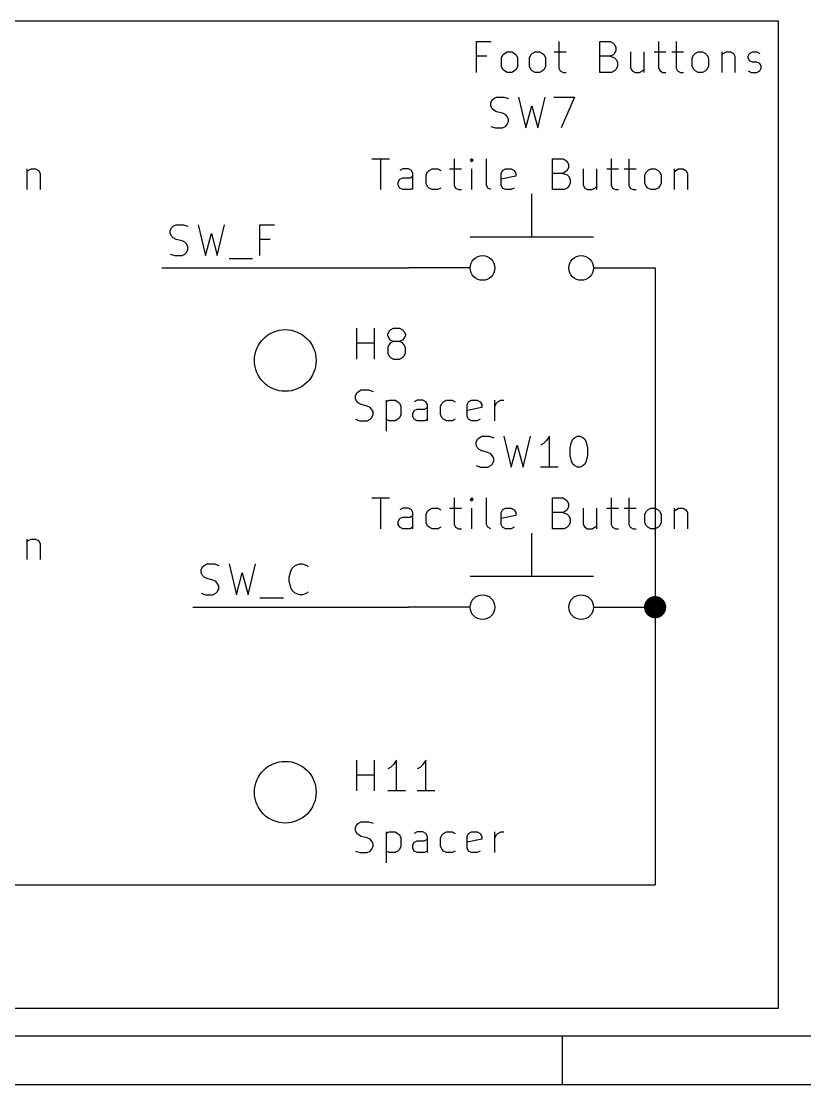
# Model space of a CAD drawing. Extents: x 0.4 to 11.3, y -7.9 to -0.4.
# Drawn here: x 5.422 to 6.693, y -7.874 to -6.15 of the extents above; entities that cross this region are included whole.
import ezdxf

# ---------------------------------------------------------------- set-up
doc = ezdxf.new("R2010")
doc.units = 0
doc.header["$MEASUREMENT"] = 0
for name, color, linetype in [('BLUE3', 171, 'CONTINUOUS'), ('CYAN2', 4, 'CONTINUOUS'), ('GRAY1', 251, 'CONTINUOUS'), ('GREEN3', 91, 'CONTINUOUS'), ('RED2', 1, 'CONTINUOUS')]:
    doc.layers.add(name, color=color, linetype=linetype)

msp = doc.modelspace()

# ---------------------------------------------------------------- linework, layer by layer
at = {"layer": 'BLUE3', "linetype": 'CONTINUOUS'}
for p, q in [((6.65, -6.15), (3.45, -6.15)), ((6.65, -7.75), (6.65, -6.15)), ((6.1602, -6.233), (6.1602, -6.183)), ((6.1602, -6.183), (6.1841, -6.183)), ((6.2936, -6.183), (6.2936, -6.2258)), ((6.3602, -6.233), (6.3602, -6.183)), ((6.3602, -6.183), (6.3769, -6.183)), ((6.3769, -6.183), (6.3817, -6.1853)), ((6.3817, -6.1853), (6.384, -6.1877)), ((6.384, -6.1877), (6.3864, -6.1925)), ((6.4555, -6.183), (6.4555, -6.2258)), ((6.484, -6.183), (6.484, -6.2258)), ((6.1769, -6.2068), (6.1602, -6.2068)), ((6.2007, -6.2092), (6.2031, -6.2044)), ((6.2031, -6.2044), (6.2055, -6.202)), ((6.2055, -6.202), (6.2102, -6.1996)), ((6.2102, -6.1996), (6.2174, -6.1996)), ((6.2174, -6.1996), (6.2221, -6.202)), ((6.2221, -6.202), (6.2245, -6.2044)), ((6.2245, -6.2044), (6.2269, -6.2092)), ((6.246, -6.2092), (6.2483, -6.2044)), ((6.2483, -6.2044), (6.2507, -6.202)), ((6.2507, -6.202), (6.2555, -6.1996)), ((6.2555, -6.1996), (6.2626, -6.1996)), ((6.2626, -6.1996), (6.2674, -6.202)), ((6.2674, -6.202), (6.2698, -6.2044)), ((6.2698, -6.2044), (6.2721, -6.2092)), ((6.2864, -6.1996), (6.3055, -6.1996)), ((6.3769, -6.2068), (6.3602, -6.2068)), ((6.3817, -6.2044), (6.3769, -6.2068)), ((6.3769, -6.2068), (6.384, -6.2092)), ((6.384, -6.202), (6.3817, -6.2044)), ((6.3864, -6.1972), (6.384, -6.202)), ((6.3864, -6.1925), (6.3864, -6.1972)), ((6.4102, -6.1996), (6.4102, -6.2258)), ((6.4317, -6.1996), (6.4317, -6.233)), ((6.4483, -6.1996), (6.4674, -6.1996)), ((6.4769, -6.1996), (6.4959, -6.1996)), ((6.5102, -6.2092), (6.5126, -6.2044)), ((6.5126, -6.2044), (6.515, -6.202)), ((6.515, -6.202), (6.5198, -6.1996)), ((6.5198, -6.1996), (6.5269, -6.1996)), ((6.5269, -6.1996), (6.5317, -6.202)), ((6.5317, -6.202), (6.534, -6.2044)), ((6.534, -6.2044), (6.5364, -6.2092)), ((6.5579, -6.1996), (6.5579, -6.233)), ((6.5579, -6.2044), (6.5602, -6.202)), ((6.5602, -6.202), (6.565, -6.1996)), ((6.565, -6.1996), (6.5721, -6.1996)), ((6.5721, -6.1996), (6.5769, -6.202)), ((6.5769, -6.202), (6.5793, -6.2068)), ((6.5793, -6.2068), (6.5793, -6.233)), ((6.6007, -6.2068), (6.6031, -6.202)), ((6.6007, -6.2092), (6.6007, -6.2068)), ((6.6031, -6.202), (6.6079, -6.1996)), ((6.6079, -6.1996), (6.615, -6.1996)), ((6.615, -6.1996), (6.6198, -6.202)), ((6.2007, -6.2234), (6.2007, -6.2092)), ((6.2031, -6.2282), (6.2007, -6.2234)), ((6.2269, -6.2234), (6.2245, -6.2282)), ((6.2269, -6.2092), (6.2269, -6.2234)), ((6.246, -6.2234), (6.246, -6.2092)), ((6.2483, -6.2282), (6.246, -6.2234)), ((6.2721, -6.2234), (6.2698, -6.2282)), ((6.2721, -6.2092), (6.2721, -6.2234)), ((6.384, -6.2092), (6.3864, -6.2115)), ((6.3864, -6.2115), (6.3888, -6.2163)), ((6.3888, -6.2234), (6.3864, -6.2282)), ((6.3888, -6.2163), (6.3888, -6.2234)), ((6.5102, -6.2234), (6.5102, -6.2092)), ((6.5126, -6.2282), (6.5102, -6.2234)), ((6.5364, -6.2234), (6.534, -6.2282)), ((6.5364, -6.2092), (6.5364, -6.2234)), ((6.6031, -6.2139), (6.6007, -6.2092)), ((6.6079, -6.2163), (6.6031, -6.2139)), ((6.615, -6.2163), (6.6079, -6.2163)), ((6.6198, -6.2187), (6.615, -6.2163)), ((6.6221, -6.2234), (6.6198, -6.2187)), ((6.6221, -6.2258), (6.6221, -6.2234)), ((6.2055, -6.2306), (6.2031, -6.2282)), ((6.2102, -6.233), (6.2055, -6.2306)), ((6.2174, -6.233), (6.2102, -6.233)), ((6.2221, -6.2306), (6.2174, -6.233)), ((6.2245, -6.2282), (6.2221, -6.2306)), ((6.2507, -6.2306), (6.2483, -6.2282)), ((6.2555, -6.233), (6.2507, -6.2306)), ((6.2626, -6.233), (6.2555, -6.233)), ((6.2674, -6.2306), (6.2626, -6.233)), ((6.2698, -6.2282), (6.2674, -6.2306)), ((6.2936, -6.2258), (6.296, -6.2306)), ((6.296, -6.2306), (6.3007, -6.233)), ((6.3007, -6.233), (6.3055, -6.233)), ((6.3793, -6.233), (6.3602, -6.233)), ((6.384, -6.2306), (6.3793, -6.233)), ((6.3864, -6.2282), (6.384, -6.2306)), ((6.4102, -6.2258), (6.4126, -6.2306)), ((6.4126, -6.2306), (6.4174, -6.233)), ((6.4174, -6.233), (6.4245, -6.233)), ((6.4245, -6.233), (6.4293, -6.2306)), ((6.4293, -6.2306), (6.4317, -6.2282)), ((6.4555, -6.2258), (6.4579, -6.2306)), ((6.4579, -6.2306), (6.4626, -6.233)), ((6.4626, -6.233), (6.4674, -6.233)), ((6.484, -6.2258), (6.4864, -6.2306)), ((6.4864, -6.2306), (6.4912, -6.233)), ((6.4912, -6.233), (6.4959, -6.233)), ((6.515, -6.2306), (6.5126, -6.2282)), ((6.5198, -6.233), (6.515, -6.2306)), ((6.5269, -6.233), (6.5198, -6.233)), ((6.5317, -6.2306), (6.5269, -6.233)), ((6.534, -6.2282), (6.5317, -6.2306)), ((6.6007, -6.2306), (6.6055, -6.233)), ((6.6055, -6.233), (6.615, -6.233)), ((6.615, -6.233), (6.6198, -6.2306)), ((6.6198, -6.2306), (6.6221, -6.2258)), ((3.45, -7.75), (6.65, -7.75))]:
    msp.add_line(p, q, dxfattribs=at)
at = {"layer": 'CYAN2', "linetype": 'CONTINUOUS'}
for p, q in [((6.1857, -6.2776), (6.1881, -6.2752)), ((6.1881, -6.2752), (6.1929, -6.2728)), ((6.1929, -6.2728), (6.2048, -6.2728)), ((6.2048, -6.2728), (6.2119, -6.2752)), ((6.2286, -6.2728), (6.2405, -6.3228)), ((6.2595, -6.3228), (6.2714, -6.2728)), ((6.2857, -6.2728), (6.319, -6.2728)), ((6.319, -6.2728), (6.2976, -6.3228)), ((6.1833, -6.2823), (6.1857, -6.2776)), ((6.1833, -6.2871), (6.1833, -6.2823)), ((6.1857, -6.2919), (6.1833, -6.2871)), ((6.1881, -6.2942), (6.1857, -6.2919)), ((6.2405, -6.3228), (6.25, -6.2871)), ((6.25, -6.2871), (6.2595, -6.3228)), ((6.1929, -6.2966), (6.1881, -6.2942)), ((6.2024, -6.299), (6.1929, -6.2966)), ((6.2071, -6.3014), (6.2024, -6.299)), ((6.2095, -6.3038), (6.2071, -6.3014)), ((6.2119, -6.3085), (6.2095, -6.3038)), ((6.2119, -6.3133), (6.2119, -6.3085)), ((6.1833, -6.3204), (6.1905, -6.3228)), ((6.1905, -6.3228), (6.2024, -6.3228)), ((6.2024, -6.3228), (6.2071, -6.3204)), ((6.2071, -6.3204), (6.2095, -6.318)), ((6.2095, -6.318), (6.2119, -6.3133)), ((5.9905, -6.3728), (6.0191, -6.3728)), ((6.0048, -6.4228), (6.0048, -6.3728)), ((6.1238, -6.3728), (6.1238, -6.4157)), ((6.1524, -6.3728), (6.15, -6.3752)), ((6.15, -6.3752), (6.1524, -6.3776)), ((6.1548, -6.3752), (6.1524, -6.3728)), ((6.1524, -6.3728), (6.1524, -6.3776)), ((6.1524, -6.3776), (6.1548, -6.3752)), ((6.1762, -6.4157), (6.1762, -6.3728)), ((6.2833, -6.4228), (6.2833, -6.3728)), ((6.2833, -6.3728), (6.3, -6.3728)), ((6.3, -6.3728), (6.3048, -6.3752)), ((6.3048, -6.3752), (6.3071, -6.3776)), ((6.3071, -6.3776), (6.3095, -6.3823)), ((6.3786, -6.3728), (6.3786, -6.4157)), ((6.4071, -6.3728), (6.4071, -6.4157)), ((5.4309, -6.3895), (5.4309, -6.4228)), ((5.4309, -6.3942), (5.4333, -6.3919)), ((5.4333, -6.3919), (5.4381, -6.3895)), ((5.4381, -6.3895), (5.4452, -6.3895)), ((5.4452, -6.3895), (5.45, -6.3919)), ((5.45, -6.3919), (5.4524, -6.3966)), ((5.4524, -6.3966), (5.4524, -6.4228)), ((6.0405, -6.3895), (6.0357, -6.3919)), ((6.05, -6.3895), (6.0405, -6.3895)), ((6.0548, -6.3919), (6.05, -6.3895)), ((6.0571, -6.3966), (6.0548, -6.3919)), ((6.0571, -6.4228), (6.0571, -6.3966)), ((6.0786, -6.399), (6.081, -6.3942)), ((6.081, -6.3942), (6.0833, -6.3919)), ((6.0833, -6.3919), (6.0881, -6.3895)), ((6.0881, -6.3895), (6.0976, -6.3895)), ((6.0976, -6.3895), (6.1024, -6.3919)), ((6.1167, -6.3895), (6.1357, -6.3895)), ((6.1524, -6.4228), (6.1524, -6.3895)), ((6.2, -6.3966), (6.2024, -6.3919)), ((6.2, -6.4157), (6.2, -6.3966)), ((6.2024, -6.3919), (6.2071, -6.3895)), ((6.2071, -6.3895), (6.2167, -6.3895)), ((6.2167, -6.3895), (6.2214, -6.3919)), ((6.2214, -6.3919), (6.2238, -6.3966)), ((6.2238, -6.3966), (6.2238, -6.4014)), ((6.3, -6.3966), (6.2833, -6.3966)), ((6.3048, -6.3942), (6.3, -6.3966)), ((6.3, -6.3966), (6.3071, -6.399)), ((6.3071, -6.3919), (6.3048, -6.3942)), ((6.3095, -6.3871), (6.3071, -6.3919)), ((6.3095, -6.3823), (6.3095, -6.3871)), ((6.3333, -6.3895), (6.3333, -6.4157)), ((6.3548, -6.3895), (6.3548, -6.4228)), ((6.3714, -6.3895), (6.3905, -6.3895)), ((6.4, -6.3895), (6.419, -6.3895)), ((6.4333, -6.399), (6.4357, -6.3942)), ((6.4357, -6.3942), (6.4381, -6.3919)), ((6.4381, -6.3919), (6.4429, -6.3895)), ((6.4429, -6.3895), (6.45, -6.3895)), ((6.45, -6.3895), (6.4548, -6.3919)), ((6.4548, -6.3919), (6.4571, -6.3942)), ((6.4571, -6.3942), (6.4595, -6.399)), ((6.4809, -6.3895), (6.4809, -6.4228)), ((6.4809, -6.3942), (6.4833, -6.3919)), ((6.4833, -6.3919), (6.4881, -6.3895)), ((6.4881, -6.3895), (6.4952, -6.3895)), ((6.4952, -6.3895), (6.5, -6.3919)), ((6.5, -6.3919), (6.5024, -6.3966)), ((6.5024, -6.3966), (6.5024, -6.4228)), ((6.0333, -6.4109), (6.0357, -6.4061)), ((6.0333, -6.4157), (6.0333, -6.4109)), ((6.0357, -6.4061), (6.0405, -6.4038)), ((6.0405, -6.4038), (6.0524, -6.4038)), ((6.0524, -6.4038), (6.0571, -6.4014)), ((6.0786, -6.4133), (6.0786, -6.399)), ((6.081, -6.418), (6.0786, -6.4133)), ((6.2238, -6.4014), (6.2, -6.4061)), ((6.3071, -6.399), (6.3095, -6.4014)), ((6.3095, -6.4014), (6.3119, -6.4061)), ((6.3119, -6.4133), (6.3095, -6.418)), ((6.3119, -6.4061), (6.3119, -6.4133)), ((6.4333, -6.4133), (6.4333, -6.399)), ((6.4357, -6.418), (6.4333, -6.4133)), ((6.4595, -6.4133), (6.4571, -6.418)), ((6.4595, -6.399), (6.4595, -6.4133)), ((6.0357, -6.4204), (6.0333, -6.4157)), ((6.0405, -6.4228), (6.0357, -6.4204)), ((6.0524, -6.4228), (6.0405, -6.4228)), ((6.0571, -6.4204), (6.0524, -6.4228)), ((6.0833, -6.4204), (6.081, -6.418)), ((6.0881, -6.4228), (6.0833, -6.4204)), ((6.0976, -6.4228), (6.0881, -6.4228)), ((6.1024, -6.4204), (6.0976, -6.4228)), ((6.1238, -6.4157), (6.1262, -6.4204)), ((6.1262, -6.4204), (6.131, -6.4228)), ((6.131, -6.4228), (6.1357, -6.4228)), ((6.1786, -6.4204), (6.1762, -6.4157)), ((6.1833, -6.4228), (6.1786, -6.4204)), ((6.2024, -6.4204), (6.2, -6.4157)), ((6.2071, -6.4228), (6.2024, -6.4204)), ((6.2167, -6.4228), (6.2071, -6.4228)), ((6.2214, -6.4204), (6.2167, -6.4228)), ((6.3024, -6.4228), (6.2833, -6.4228)), ((6.3071, -6.4204), (6.3024, -6.4228)), ((6.3095, -6.418), (6.3071, -6.4204)), ((6.3333, -6.4157), (6.3357, -6.4204)), ((6.3357, -6.4204), (6.3405, -6.4228)), ((6.3405, -6.4228), (6.3476, -6.4228)), ((6.3476, -6.4228), (6.3524, -6.4204)), ((6.3524, -6.4204), (6.3548, -6.418)), ((6.3786, -6.4157), (6.381, -6.4204)), ((6.381, -6.4204), (6.3857, -6.4228)), ((6.3857, -6.4228), (6.3905, -6.4228)), ((6.4071, -6.4157), (6.4095, -6.4204)), ((6.4095, -6.4204), (6.4143, -6.4228)), ((6.4143, -6.4228), (6.419, -6.4228)), ((6.4381, -6.4204), (6.4357, -6.418)), ((6.4429, -6.4228), (6.4381, -6.4204)), ((6.45, -6.4228), (6.4429, -6.4228)), ((6.4548, -6.4204), (6.45, -6.4228)), ((6.4571, -6.418), (6.4548, -6.4204)), ((5.9663, -6.6978), (5.9663, -6.6478)), ((5.9663, -6.6978), (5.9663, -6.6478)), ((5.9949, -6.6978), (5.9949, -6.6478)), ((5.9949, -6.6978), (5.9949, -6.6478)), ((6.0163, -6.6573), (6.0187, -6.6526)), ((6.0163, -6.6573), (6.0187, -6.6526)), ((6.0187, -6.6526), (6.021, -6.6502)), ((6.0187, -6.6526), (6.021, -6.6502)), ((6.021, -6.6502), (6.0258, -6.6478)), ((6.021, -6.6502), (6.0258, -6.6478)), ((6.0258, -6.6478), (6.0353, -6.6478)), ((6.0258, -6.6478), (6.0353, -6.6478)), ((6.0353, -6.6478), (6.0401, -6.6502)), ((6.0353, -6.6478), (6.0401, -6.6502)), ((6.0401, -6.6502), (6.0425, -6.6526)), ((6.0401, -6.6502), (6.0425, -6.6526)), ((6.0425, -6.6526), (6.0449, -6.6573)), ((6.0425, -6.6526), (6.0449, -6.6573)), ((5.9663, -6.6716), (5.9949, -6.6716)), ((5.9663, -6.6716), (5.9949, -6.6716)), ((6.0163, -6.6597), (6.0163, -6.6573)), ((6.0163, -6.6597), (6.0163, -6.6573)), ((6.0187, -6.6645), (6.0163, -6.6597)), ((6.0187, -6.6645), (6.0163, -6.6597)), ((6.021, -6.6669), (6.0187, -6.6645)), ((6.021, -6.6669), (6.0187, -6.6645)), ((6.021, -6.6716), (6.0187, -6.674)), ((6.021, -6.6716), (6.0187, -6.674)), ((6.0258, -6.6692), (6.021, -6.6669)), ((6.0258, -6.6692), (6.021, -6.6669)), ((6.0258, -6.6692), (6.021, -6.6716)), ((6.0258, -6.6692), (6.021, -6.6716)), ((6.0353, -6.6692), (6.0258, -6.6692)), ((6.0353, -6.6692), (6.0258, -6.6692)), ((6.0401, -6.6669), (6.0353, -6.6692)), ((6.0401, -6.6669), (6.0353, -6.6692)), ((6.0401, -6.6716), (6.0353, -6.6692)), ((6.0401, -6.6716), (6.0353, -6.6692)), ((6.0425, -6.6645), (6.0401, -6.6669)), ((6.0425, -6.6645), (6.0401, -6.6669)), ((6.0425, -6.674), (6.0401, -6.6716)), ((6.0425, -6.674), (6.0401, -6.6716)), ((6.0449, -6.6597), (6.0425, -6.6645)), ((6.0449, -6.6597), (6.0425, -6.6645)), ((6.0449, -6.6573), (6.0449, -6.6597)), ((6.0449, -6.6573), (6.0449, -6.6597)), ((6.0187, -6.674), (6.0163, -6.6788)), ((6.0187, -6.674), (6.0163, -6.6788)), ((6.0163, -6.6788), (6.0163, -6.6883)), ((6.0163, -6.6788), (6.0163, -6.6883)), ((6.0163, -6.6883), (6.0187, -6.693)), ((6.0163, -6.6883), (6.0187, -6.693)), ((6.0449, -6.6788), (6.0425, -6.674)), ((6.0449, -6.6788), (6.0425, -6.674)), ((6.0425, -6.693), (6.0449, -6.6883)), ((6.0425, -6.693), (6.0449, -6.6883)), ((6.0449, -6.6883), (6.0449, -6.6788)), ((6.0449, -6.6883), (6.0449, -6.6788)), ((6.0187, -6.693), (6.021, -6.6954)), ((6.0187, -6.693), (6.021, -6.6954)), ((6.021, -6.6954), (6.0258, -6.6978)), ((6.021, -6.6954), (6.0258, -6.6978)), ((6.0258, -6.6978), (6.0353, -6.6978)), ((6.0258, -6.6978), (6.0353, -6.6978)), ((6.0353, -6.6978), (6.0401, -6.6954)), ((6.0353, -6.6978), (6.0401, -6.6954)), ((6.0401, -6.6954), (6.0425, -6.693)), ((6.0401, -6.6954), (6.0425, -6.693)), ((5.9639, -6.7573), (5.9663, -6.7526)), ((5.9639, -6.7573), (5.9663, -6.7526)), ((5.9639, -6.7621), (5.9639, -6.7573)), ((5.9639, -6.7621), (5.9639, -6.7573)), ((5.9663, -6.7526), (5.9687, -6.7502)), ((5.9663, -6.7526), (5.9687, -6.7502)), ((5.9687, -6.7502), (5.9734, -6.7478)), ((5.9687, -6.7502), (5.9734, -6.7478)), ((5.9734, -6.7478), (5.9853, -6.7478)), ((5.9734, -6.7478), (5.9853, -6.7478)), ((5.9853, -6.7478), (5.9925, -6.7502)), ((5.9853, -6.7478), (5.9925, -6.7502)), ((5.9663, -6.7669), (5.9639, -6.7621)), ((5.9663, -6.7669), (5.9639, -6.7621)), ((5.9687, -6.7692), (5.9663, -6.7669)), ((5.9687, -6.7692), (5.9663, -6.7669)), ((5.9734, -6.7716), (5.9687, -6.7692)), ((5.9734, -6.7716), (5.9687, -6.7692)), ((5.9829, -6.774), (5.9734, -6.7716)), ((5.9829, -6.774), (5.9734, -6.7716)), ((5.9877, -6.7764), (5.9829, -6.774)), ((5.9877, -6.7764), (5.9829, -6.774)), ((5.9901, -6.7788), (5.9877, -6.7764)), ((5.9901, -6.7788), (5.9877, -6.7764)), ((6.0139, -6.7645), (6.0139, -6.8145)), ((6.0139, -6.7669), (6.0187, -6.7645)), ((6.0139, -6.7645), (6.0139, -6.8145)), ((6.0139, -6.7669), (6.0187, -6.7645)), ((6.0187, -6.7645), (6.0282, -6.7645)), ((6.0187, -6.7645), (6.0282, -6.7645)), ((6.0282, -6.7645), (6.0329, -6.7669)), ((6.0282, -6.7645), (6.0329, -6.7669)), ((6.0329, -6.7669), (6.0353, -6.7692)), ((6.0329, -6.7669), (6.0353, -6.7692)), ((6.0353, -6.7692), (6.0377, -6.774)), ((6.0353, -6.7692), (6.0377, -6.774)), ((6.0377, -6.774), (6.0377, -6.7883)), ((6.0377, -6.774), (6.0377, -6.7883)), ((6.0639, -6.7645), (6.0591, -6.7669)), ((6.0639, -6.7645), (6.0591, -6.7669)), ((6.0734, -6.7645), (6.0639, -6.7645)), ((6.0734, -6.7645), (6.0639, -6.7645)), ((6.0782, -6.7669), (6.0734, -6.7645)), ((6.0782, -6.7669), (6.0734, -6.7645)), ((6.0758, -6.7788), (6.0806, -6.7764)), ((6.0758, -6.7788), (6.0806, -6.7764)), ((6.0806, -6.7716), (6.0782, -6.7669)), ((6.0806, -6.7716), (6.0782, -6.7669)), ((6.0806, -6.7978), (6.0806, -6.7716)), ((6.0806, -6.7978), (6.0806, -6.7716)), ((6.102, -6.774), (6.1044, -6.7692)), ((6.102, -6.774), (6.1044, -6.7692)), ((6.102, -6.7883), (6.102, -6.774)), ((6.102, -6.7883), (6.102, -6.774)), ((6.1044, -6.7692), (6.1068, -6.7669)), ((6.1044, -6.7692), (6.1068, -6.7669)), ((6.1068, -6.7669), (6.1115, -6.7645)), ((6.1068, -6.7669), (6.1115, -6.7645)), ((6.1115, -6.7645), (6.121, -6.7645)), ((6.1115, -6.7645), (6.121, -6.7645)), ((6.121, -6.7645), (6.1258, -6.7669)), ((6.121, -6.7645), (6.1258, -6.7669)), ((6.1449, -6.7716), (6.1472, -6.7669)), ((6.1449, -6.7716), (6.1472, -6.7669)), ((6.1449, -6.7907), (6.1449, -6.7716)), ((6.1449, -6.7907), (6.1449, -6.7716)), ((6.1687, -6.7764), (6.1449, -6.7811)), ((6.1687, -6.7764), (6.1449, -6.7811)), ((6.1472, -6.7669), (6.152, -6.7645)), ((6.1472, -6.7669), (6.152, -6.7645)), ((6.152, -6.7645), (6.1615, -6.7645)), ((6.152, -6.7645), (6.1615, -6.7645)), ((6.1615, -6.7645), (6.1663, -6.7669)), ((6.1615, -6.7645), (6.1663, -6.7669)), ((6.1663, -6.7669), (6.1687, -6.7716)), ((6.1663, -6.7669), (6.1687, -6.7716)), ((6.1687, -6.7716), (6.1687, -6.7764)), ((6.1687, -6.7716), (6.1687, -6.7764)), ((6.1901, -6.7978), (6.1901, -6.7645)), ((6.1901, -6.7978), (6.1901, -6.7645)), ((6.1901, -6.774), (6.1925, -6.7692)), ((6.1901, -6.774), (6.1925, -6.7692)), ((6.1925, -6.7692), (6.1949, -6.7669)), ((6.1925, -6.7692), (6.1949, -6.7669)), ((6.1949, -6.7669), (6.1996, -6.7645)), ((6.1949, -6.7669), (6.1996, -6.7645)), ((6.1996, -6.7645), (6.2044, -6.7645)), ((6.1996, -6.7645), (6.2044, -6.7645)), ((5.9877, -6.7954), (5.9901, -6.793)), ((5.9877, -6.7954), (5.9901, -6.793)), ((5.9925, -6.7835), (5.9901, -6.7788)), ((5.9925, -6.7835), (5.9901, -6.7788)), ((5.9901, -6.793), (5.9925, -6.7883)), ((5.9901, -6.793), (5.9925, -6.7883)), ((5.9925, -6.7883), (5.9925, -6.7835)), ((5.9925, -6.7883), (5.9925, -6.7835)), ((6.0353, -6.793), (6.0329, -6.7954)), ((6.0353, -6.793), (6.0329, -6.7954)), ((6.0377, -6.7883), (6.0353, -6.793)), ((6.0377, -6.7883), (6.0353, -6.793)), ((6.0568, -6.7859), (6.0591, -6.7811)), ((6.0568, -6.7859), (6.0591, -6.7811)), ((6.0568, -6.7907), (6.0568, -6.7859)), ((6.0568, -6.7907), (6.0568, -6.7859)), ((6.0591, -6.7954), (6.0568, -6.7907)), ((6.0591, -6.7954), (6.0568, -6.7907)), ((6.0591, -6.7811), (6.0639, -6.7788)), ((6.0591, -6.7811), (6.0639, -6.7788)), ((6.0639, -6.7788), (6.0758, -6.7788)), ((6.0639, -6.7788), (6.0758, -6.7788)), ((6.1044, -6.793), (6.102, -6.7883)), ((6.1044, -6.793), (6.102, -6.7883)), ((6.1068, -6.7954), (6.1044, -6.793)), ((6.1068, -6.7954), (6.1044, -6.793)), ((6.1472, -6.7954), (6.1449, -6.7907)), ((6.1472, -6.7954), (6.1449, -6.7907)), ((5.9639, -6.7954), (5.971, -6.7978)), ((5.9639, -6.7954), (5.971, -6.7978)), ((5.971, -6.7978), (5.9829, -6.7978)), ((5.971, -6.7978), (5.9829, -6.7978)), ((5.9829, -6.7978), (5.9877, -6.7954)), ((5.9829, -6.7978), (5.9877, -6.7954)), ((6.0187, -6.7978), (6.0139, -6.7954)), ((6.0187, -6.7978), (6.0139, -6.7954)), ((6.0282, -6.7978), (6.0187, -6.7978)), ((6.0282, -6.7978), (6.0187, -6.7978)), ((6.0329, -6.7954), (6.0282, -6.7978)), ((6.0329, -6.7954), (6.0282, -6.7978)), ((6.0639, -6.7978), (6.0591, -6.7954)), ((6.0639, -6.7978), (6.0591, -6.7954)), ((6.0758, -6.7978), (6.0639, -6.7978)), ((6.0758, -6.7978), (6.0639, -6.7978)), ((6.0806, -6.7954), (6.0758, -6.7978)), ((6.0806, -6.7954), (6.0758, -6.7978)), ((6.1115, -6.7978), (6.1068, -6.7954)), ((6.1115, -6.7978), (6.1068, -6.7954)), ((6.121, -6.7978), (6.1115, -6.7978)), ((6.121, -6.7978), (6.1115, -6.7978)), ((6.1258, -6.7954), (6.121, -6.7978)), ((6.1258, -6.7954), (6.121, -6.7978)), ((6.152, -6.7978), (6.1472, -6.7954)), ((6.152, -6.7978), (6.1472, -6.7954)), ((6.1615, -6.7978), (6.152, -6.7978)), ((6.1615, -6.7978), (6.152, -6.7978)), ((6.1663, -6.7954), (6.1615, -6.7978)), ((6.1663, -6.7954), (6.1615, -6.7978)), ((6.1595, -6.8323), (6.1619, -6.8276)), ((6.1595, -6.8323), (6.1619, -6.8276)), ((6.1619, -6.8276), (6.1643, -6.8252)), ((6.1619, -6.8276), (6.1643, -6.8252)), ((6.1643, -6.8252), (6.1691, -6.8228)), ((6.1643, -6.8252), (6.1691, -6.8228)), ((6.1691, -6.8228), (6.181, -6.8228)), ((6.1691, -6.8228), (6.181, -6.8228)), ((6.181, -6.8228), (6.1881, -6.8252)), ((6.181, -6.8228), (6.1881, -6.8252)), ((6.2048, -6.8228), (6.2167, -6.8728)), ((6.2048, -6.8228), (6.2167, -6.8728)), ((6.2357, -6.8728), (6.2476, -6.8228)), ((6.2357, -6.8728), (6.2476, -6.8228)), ((6.2786, -6.8228), (6.2738, -6.8299)), ((6.2786, -6.8228), (6.2738, -6.8299)), ((6.2786, -6.8728), (6.2786, -6.8228)), ((6.2786, -6.8728), (6.2786, -6.8228)), ((6.3143, -6.8323), (6.3167, -6.8276)), ((6.3143, -6.8323), (6.3167, -6.8276)), ((6.3167, -6.8276), (6.319, -6.8252)), ((6.3167, -6.8276), (6.319, -6.8252)), ((6.319, -6.8252), (6.3238, -6.8228)), ((6.319, -6.8252), (6.3238, -6.8228)), ((6.3238, -6.8228), (6.3286, -6.8228)), ((6.3238, -6.8228), (6.3286, -6.8228)), ((6.3286, -6.8228), (6.3333, -6.8252)), ((6.3286, -6.8228), (6.3333, -6.8252)), ((6.3333, -6.8252), (6.3357, -6.8276)), ((6.3333, -6.8252), (6.3357, -6.8276)), ((6.3357, -6.8276), (6.3381, -6.8323)), ((6.3357, -6.8276), (6.3381, -6.8323)), ((6.1595, -6.8371), (6.1595, -6.8323)), ((6.1595, -6.8371), (6.1595, -6.8323)), ((6.1619, -6.8419), (6.1595, -6.8371)), ((6.1619, -6.8419), (6.1595, -6.8371)), ((6.1643, -6.8442), (6.1619, -6.8419)), ((6.1643, -6.8442), (6.1619, -6.8419)), ((6.1691, -6.8466), (6.1643, -6.8442)), ((6.1691, -6.8466), (6.1643, -6.8442)), ((6.2167, -6.8728), (6.2262, -6.8371)), ((6.2167, -6.8728), (6.2262, -6.8371)), ((6.2262, -6.8371), (6.2357, -6.8728)), ((6.2262, -6.8371), (6.2357, -6.8728)), ((6.269, -6.8347), (6.2643, -6.8371)), ((6.269, -6.8347), (6.2643, -6.8371)), ((6.2738, -6.8299), (6.269, -6.8347)), ((6.2738, -6.8299), (6.269, -6.8347)), ((6.3119, -6.8419), (6.3143, -6.8323)), ((6.3119, -6.8419), (6.3143, -6.8323)), ((6.3119, -6.8538), (6.3119, -6.8419)), ((6.3119, -6.8538), (6.3119, -6.8419)), ((6.3381, -6.8323), (6.3405, -6.8419)), ((6.3381, -6.8323), (6.3405, -6.8419)), ((6.3405, -6.8419), (6.3405, -6.8538)), ((6.3405, -6.8419), (6.3405, -6.8538)), ((6.1786, -6.849), (6.1691, -6.8466)), ((6.1786, -6.849), (6.1691, -6.8466)), ((6.1833, -6.8514), (6.1786, -6.849)), ((6.1833, -6.8514), (6.1786, -6.849)), ((6.1857, -6.8538), (6.1833, -6.8514)), ((6.1857, -6.8538), (6.1833, -6.8514)), ((6.1881, -6.8585), (6.1857, -6.8538)), ((6.1881, -6.8585), (6.1857, -6.8538)), ((6.1881, -6.8633), (6.1881, -6.8585)), ((6.1881, -6.8633), (6.1881, -6.8585)), ((6.3143, -6.8633), (6.3119, -6.8538)), ((6.3143, -6.8633), (6.3119, -6.8538)), ((6.3405, -6.8538), (6.3381, -6.8633)), ((6.3405, -6.8538), (6.3381, -6.8633)), ((6.1595, -6.8704), (6.1667, -6.8728)), ((6.1595, -6.8704), (6.1667, -6.8728)), ((6.1667, -6.8728), (6.1786, -6.8728)), ((6.1667, -6.8728), (6.1786, -6.8728)), ((6.1786, -6.8728), (6.1833, -6.8704)), ((6.1786, -6.8728), (6.1833, -6.8704)), ((6.1833, -6.8704), (6.1857, -6.868)), ((6.1833, -6.8704), (6.1857, -6.868)), ((6.1857, -6.868), (6.1881, -6.8633)), ((6.1857, -6.868), (6.1881, -6.8633)), ((6.2929, -6.8728), (6.2643, -6.8728)), ((6.2929, -6.8728), (6.2643, -6.8728)), ((6.3167, -6.868), (6.3143, -6.8633)), ((6.3167, -6.868), (6.3143, -6.8633)), ((6.319, -6.8704), (6.3167, -6.868)), ((6.319, -6.8704), (6.3167, -6.868)), ((6.3238, -6.8728), (6.319, -6.8704)), ((6.3238, -6.8728), (6.319, -6.8704)), ((6.3286, -6.8728), (6.3238, -6.8728)), ((6.3286, -6.8728), (6.3238, -6.8728)), ((6.3333, -6.8704), (6.3286, -6.8728)), ((6.3333, -6.8704), (6.3286, -6.8728)), ((6.3357, -6.868), (6.3333, -6.8704)), ((6.3357, -6.868), (6.3333, -6.8704)), ((6.3381, -6.8633), (6.3357, -6.868)), ((6.3381, -6.8633), (6.3357, -6.868)), ((5.9905, -6.9228), (6.0191, -6.9228)), ((5.9905, -6.9228), (6.0191, -6.9228)), ((6.0048, -6.9728), (6.0048, -6.9228)), ((6.0048, -6.9728), (6.0048, -6.9228)), ((6.1238, -6.9228), (6.1238, -6.9657)), ((6.1238, -6.9228), (6.1238, -6.9657)), ((6.1524, -6.9228), (6.15, -6.9252)), ((6.1524, -6.9228), (6.15, -6.9252)), ((6.15, -6.9252), (6.1524, -6.9276)), ((6.15, -6.9252), (6.1524, -6.9276)), ((6.1548, -6.9252), (6.1524, -6.9228)), ((6.1524, -6.9228), (6.1524, -6.9276)), ((6.1548, -6.9252), (6.1524, -6.9228)), ((6.1524, -6.9228), (6.1524, -6.9276)), ((6.1524, -6.9276), (6.1548, -6.9252)), ((6.1524, -6.9276), (6.1548, -6.9252)), ((6.1762, -6.9657), (6.1762, -6.9228)), ((6.1762, -6.9657), (6.1762, -6.9228)), ((6.2833, -6.9728), (6.2833, -6.9228)), ((6.2833, -6.9228), (6.3, -6.9228)), ((6.2833, -6.9728), (6.2833, -6.9228)), ((6.2833, -6.9228), (6.3, -6.9228)), ((6.3, -6.9228), (6.3048, -6.9252)), ((6.3, -6.9228), (6.3048, -6.9252)), ((6.3048, -6.9252), (6.3071, -6.9276)), ((6.3048, -6.9252), (6.3071, -6.9276)), ((6.3071, -6.9276), (6.3095, -6.9323)), ((6.3071, -6.9276), (6.3095, -6.9323)), ((6.3786, -6.9228), (6.3786, -6.9657)), ((6.3786, -6.9228), (6.3786, -6.9657)), ((6.4071, -6.9228), (6.4071, -6.9657)), ((6.4071, -6.9228), (6.4071, -6.9657)), ((6.0405, -6.9395), (6.0357, -6.9419)), ((6.0405, -6.9395), (6.0357, -6.9419)), ((6.05, -6.9395), (6.0405, -6.9395)), ((6.05, -6.9395), (6.0405, -6.9395)), ((6.0548, -6.9419), (6.05, -6.9395)), ((6.0548, -6.9419), (6.05, -6.9395)), ((6.0571, -6.9466), (6.0548, -6.9419)), ((6.0571, -6.9466), (6.0548, -6.9419)), ((6.0571, -6.9728), (6.0571, -6.9466)), ((6.0571, -6.9728), (6.0571, -6.9466)), ((6.0786, -6.949), (6.081, -6.9442)), ((6.0786, -6.949), (6.081, -6.9442)), ((6.081, -6.9442), (6.0833, -6.9419)), ((6.081, -6.9442), (6.0833, -6.9419)), ((6.0833, -6.9419), (6.0881, -6.9395)), ((6.0833, -6.9419), (6.0881, -6.9395)), ((6.0881, -6.9395), (6.0976, -6.9395)), ((6.0881, -6.9395), (6.0976, -6.9395)), ((6.0976, -6.9395), (6.1024, -6.9419)), ((6.0976, -6.9395), (6.1024, -6.9419)), ((6.1167, -6.9395), (6.1357, -6.9395)), ((6.1167, -6.9395), (6.1357, -6.9395)), ((6.1524, -6.9728), (6.1524, -6.9395)), ((6.1524, -6.9728), (6.1524, -6.9395)), ((6.2, -6.9466), (6.2024, -6.9419)), ((6.2, -6.9466), (6.2024, -6.9419)), ((6.2, -6.9657), (6.2, -6.9466)), ((6.2, -6.9657), (6.2, -6.9466)), ((6.2024, -6.9419), (6.2071, -6.9395)), ((6.2024, -6.9419), (6.2071, -6.9395)), ((6.2071, -6.9395), (6.2167, -6.9395)), ((6.2071, -6.9395), (6.2167, -6.9395)), ((6.2167, -6.9395), (6.2214, -6.9419)), ((6.2167, -6.9395), (6.2214, -6.9419)), ((6.2214, -6.9419), (6.2238, -6.9466)), ((6.2214, -6.9419), (6.2238, -6.9466)), ((6.2238, -6.9466), (6.2238, -6.9514)), ((6.2238, -6.9466), (6.2238, -6.9514)), ((6.3, -6.9466), (6.2833, -6.9466)), ((6.3, -6.9466), (6.2833, -6.9466)), ((6.3048, -6.9442), (6.3, -6.9466)), ((6.3048, -6.9442), (6.3, -6.9466)), ((6.3, -6.9466), (6.3071, -6.949)), ((6.3, -6.9466), (6.3071, -6.949)), ((6.3071, -6.9419), (6.3048, -6.9442)), ((6.3071, -6.9419), (6.3048, -6.9442)), ((6.3095, -6.9371), (6.3071, -6.9419)), ((6.3095, -6.9371), (6.3071, -6.9419)), ((6.3095, -6.9323), (6.3095, -6.9371)), ((6.3095, -6.9323), (6.3095, -6.9371)), ((6.3333, -6.9395), (6.3333, -6.9657)), ((6.3333, -6.9395), (6.3333, -6.9657)), ((6.3548, -6.9395), (6.3548, -6.9728)), ((6.3548, -6.9395), (6.3548, -6.9728)), ((6.3714, -6.9395), (6.3905, -6.9395)), ((6.3714, -6.9395), (6.3905, -6.9395)), ((6.4, -6.9395), (6.419, -6.9395)), ((6.4, -6.9395), (6.419, -6.9395)), ((6.4333, -6.949), (6.4357, -6.9442)), ((6.4333, -6.949), (6.4357, -6.9442)), ((6.4357, -6.9442), (6.4381, -6.9419)), ((6.4357, -6.9442), (6.4381, -6.9419)), ((6.4381, -6.9419), (6.4429, -6.9395)), ((6.4381, -6.9419), (6.4429, -6.9395)), ((6.4429, -6.9395), (6.45, -6.9395)), ((6.4429, -6.9395), (6.45, -6.9395)), ((6.45, -6.9395), (6.4548, -6.9419)), ((6.45, -6.9395), (6.4548, -6.9419)), ((6.4548, -6.9419), (6.4571, -6.9442)), ((6.4548, -6.9419), (6.4571, -6.9442)), ((6.4571, -6.9442), (6.4595, -6.949)), ((6.4571, -6.9442), (6.4595, -6.949)), ((6.4809, -6.9395), (6.4809, -6.9728)), ((6.4809, -6.9395), (6.4809, -6.9728)), ((6.4809, -6.9442), (6.4833, -6.9419)), ((6.4809, -6.9442), (6.4833, -6.9419)), ((6.4833, -6.9419), (6.4881, -6.9395)), ((6.4833, -6.9419), (6.4881, -6.9395)), ((6.4881, -6.9395), (6.4952, -6.9395)), ((6.4881, -6.9395), (6.4952, -6.9395)), ((6.4952, -6.9395), (6.5, -6.9419)), ((6.4952, -6.9395), (6.5, -6.9419)), ((6.5, -6.9419), (6.5024, -6.9466)), ((6.5, -6.9419), (6.5024, -6.9466)), ((6.5024, -6.9466), (6.5024, -6.9728)), ((6.5024, -6.9466), (6.5024, -6.9728)), ((6.0333, -6.9609), (6.0357, -6.9561)), ((6.0333, -6.9609), (6.0357, -6.9561)), ((6.0333, -6.9657), (6.0333, -6.9609)), ((6.0333, -6.9657), (6.0333, -6.9609)), ((6.0357, -6.9704), (6.0333, -6.9657)), ((6.0357, -6.9704), (6.0333, -6.9657)), ((6.0357, -6.9561), (6.0405, -6.9538)), ((6.0357, -6.9561), (6.0405, -6.9538)), ((6.0405, -6.9538), (6.0524, -6.9538)), ((6.0405, -6.9538), (6.0524, -6.9538)), ((6.0524, -6.9538), (6.0571, -6.9514)), ((6.0524, -6.9538), (6.0571, -6.9514)), ((6.0786, -6.9633), (6.0786, -6.949)), ((6.0786, -6.9633), (6.0786, -6.949)), ((6.081, -6.968), (6.0786, -6.9633)), ((6.081, -6.968), (6.0786, -6.9633)), ((6.1238, -6.9657), (6.1262, -6.9704)), ((6.1238, -6.9657), (6.1262, -6.9704)), ((6.1786, -6.9704), (6.1762, -6.9657)), ((6.1786, -6.9704), (6.1762, -6.9657)), ((6.2238, -6.9514), (6.2, -6.9561)), ((6.2238, -6.9514), (6.2, -6.9561)), ((6.2024, -6.9704), (6.2, -6.9657)), ((6.2024, -6.9704), (6.2, -6.9657)), ((6.3071, -6.949), (6.3095, -6.9514)), ((6.3071, -6.949), (6.3095, -6.9514)), ((6.3095, -6.9514), (6.3119, -6.9561)), ((6.3095, -6.9514), (6.3119, -6.9561)), ((6.3119, -6.9633), (6.3095, -6.968)), ((6.3119, -6.9633), (6.3095, -6.968)), ((6.3119, -6.9561), (6.3119, -6.9633)), ((6.3119, -6.9561), (6.3119, -6.9633)), ((6.3333, -6.9657), (6.3357, -6.9704)), ((6.3333, -6.9657), (6.3357, -6.9704)), ((6.3786, -6.9657), (6.381, -6.9704)), ((6.3786, -6.9657), (6.381, -6.9704)), ((6.4071, -6.9657), (6.4095, -6.9704)), ((6.4071, -6.9657), (6.4095, -6.9704)), ((6.4333, -6.9633), (6.4333, -6.949)), ((6.4333, -6.9633), (6.4333, -6.949)), ((6.4357, -6.968), (6.4333, -6.9633)), ((6.4357, -6.968), (6.4333, -6.9633)), ((6.4595, -6.9633), (6.4571, -6.968)), ((6.4595, -6.9633), (6.4571, -6.968)), ((6.4595, -6.949), (6.4595, -6.9633)), ((6.4595, -6.949), (6.4595, -6.9633)), ((6.0405, -6.9728), (6.0357, -6.9704)), ((6.0405, -6.9728), (6.0357, -6.9704)), ((6.0524, -6.9728), (6.0405, -6.9728)), ((6.0524, -6.9728), (6.0405, -6.9728)), ((6.0571, -6.9704), (6.0524, -6.9728)), ((6.0571, -6.9704), (6.0524, -6.9728)), ((6.0833, -6.9704), (6.081, -6.968)), ((6.0833, -6.9704), (6.081, -6.968)), ((6.0881, -6.9728), (6.0833, -6.9704)), ((6.0881, -6.9728), (6.0833, -6.9704)), ((6.0976, -6.9728), (6.0881, -6.9728)), ((6.0976, -6.9728), (6.0881, -6.9728)), ((6.1024, -6.9704), (6.0976, -6.9728)), ((6.1024, -6.9704), (6.0976, -6.9728)), ((6.1262, -6.9704), (6.131, -6.9728)), ((6.1262, -6.9704), (6.131, -6.9728)), ((6.131, -6.9728), (6.1357, -6.9728)), ((6.131, -6.9728), (6.1357, -6.9728)), ((6.1833, -6.9728), (6.1786, -6.9704)), ((6.1833, -6.9728), (6.1786, -6.9704)), ((6.2071, -6.9728), (6.2024, -6.9704)), ((6.2071, -6.9728), (6.2024, -6.9704)), ((6.2167, -6.9728), (6.2071, -6.9728)), ((6.2167, -6.9728), (6.2071, -6.9728)), ((6.2214, -6.9704), (6.2167, -6.9728)), ((6.2214, -6.9704), (6.2167, -6.9728)), ((6.3024, -6.9728), (6.2833, -6.9728)), ((6.3024, -6.9728), (6.2833, -6.9728)), ((6.3071, -6.9704), (6.3024, -6.9728)), ((6.3071, -6.9704), (6.3024, -6.9728)), ((6.3095, -6.968), (6.3071, -6.9704)), ((6.3095, -6.968), (6.3071, -6.9704)), ((6.3357, -6.9704), (6.3405, -6.9728)), ((6.3357, -6.9704), (6.3405, -6.9728)), ((6.3405, -6.9728), (6.3476, -6.9728)), ((6.3405, -6.9728), (6.3476, -6.9728)), ((6.3476, -6.9728), (6.3524, -6.9704)), ((6.3476, -6.9728), (6.3524, -6.9704)), ((6.3524, -6.9704), (6.3548, -6.968)), ((6.3524, -6.9704), (6.3548, -6.968)), ((6.381, -6.9704), (6.3857, -6.9728)), ((6.381, -6.9704), (6.3857, -6.9728)), ((6.3857, -6.9728), (6.3905, -6.9728)), ((6.3857, -6.9728), (6.3905, -6.9728)), ((6.4095, -6.9704), (6.4143, -6.9728)), ((6.4095, -6.9704), (6.4143, -6.9728)), ((6.4143, -6.9728), (6.419, -6.9728)), ((6.4143, -6.9728), (6.419, -6.9728)), ((6.4381, -6.9704), (6.4357, -6.968)), ((6.4381, -6.9704), (6.4357, -6.968)), ((6.4429, -6.9728), (6.4381, -6.9704)), ((6.4429, -6.9728), (6.4381, -6.9704)), ((6.45, -6.9728), (6.4429, -6.9728)), ((6.45, -6.9728), (6.4429, -6.9728)), ((6.4548, -6.9704), (6.45, -6.9728)), ((6.4548, -6.9704), (6.45, -6.9728)), ((6.4571, -6.968), (6.4548, -6.9704)), ((6.4571, -6.968), (6.4548, -6.9704)), ((5.4309, -6.9895), (5.4309, -7.0228)), ((5.4309, -6.9942), (5.4333, -6.9919)), ((5.4333, -6.9919), (5.4381, -6.9895)), ((5.4381, -6.9895), (5.4452, -6.9895)), ((5.4452, -6.9895), (5.45, -6.9919)), ((5.45, -6.9919), (5.4524, -6.9966)), ((5.4524, -6.9966), (5.4524, -7.0228)), ((5.9663, -7.3978), (5.9663, -7.3478)), ((5.9949, -7.3978), (5.9949, -7.3478)), ((6.021, -7.3597), (6.0163, -7.3621)), ((6.0258, -7.3549), (6.021, -7.3597)), ((6.0306, -7.3478), (6.0258, -7.3549)), ((6.0306, -7.3978), (6.0306, -7.3478)), ((6.0687, -7.3597), (6.0639, -7.3621)), ((6.0734, -7.3549), (6.0687, -7.3597)), ((6.0782, -7.3478), (6.0734, -7.3549)), ((6.0782, -7.3978), (6.0782, -7.3478)), ((5.9663, -7.3716), (5.9949, -7.3716)), ((6.0449, -7.3978), (6.0163, -7.3978)), ((6.0925, -7.3978), (6.0639, -7.3978)), ((5.9687, -7.4502), (5.9734, -7.4478)), ((5.9734, -7.4478), (5.9853, -7.4478)), ((5.9853, -7.4478), (5.9925, -7.4502)), ((5.9639, -7.4573), (5.9663, -7.4526)), ((5.9639, -7.4621), (5.9639, -7.4573)), ((5.9663, -7.4669), (5.9639, -7.4621)), ((5.9663, -7.4526), (5.9687, -7.4502)), ((6.0139, -7.4645), (6.0139, -7.5145)), ((6.0139, -7.4669), (6.0187, -7.4645)), ((6.0187, -7.4645), (6.0282, -7.4645)), ((6.0282, -7.4645), (6.0329, -7.4669)), ((6.0639, -7.4645), (6.0591, -7.4669)), ((6.0734, -7.4645), (6.0639, -7.4645)), ((6.0782, -7.4669), (6.0734, -7.4645)), ((6.1068, -7.4669), (6.1115, -7.4645)), ((6.1115, -7.4645), (6.121, -7.4645)), ((6.121, -7.4645), (6.1258, -7.4669)), ((6.1472, -7.4669), (6.152, -7.4645)), ((6.152, -7.4645), (6.1615, -7.4645)), ((6.1615, -7.4645), (6.1663, -7.4669)), ((6.1901, -7.4978), (6.1901, -7.4645)), ((6.1949, -7.4669), (6.1996, -7.4645)), ((6.1996, -7.4645), (6.2044, -7.4645)), ((5.9687, -7.4692), (5.9663, -7.4669)), ((5.9734, -7.4716), (5.9687, -7.4692)), ((5.9829, -7.474), (5.9734, -7.4716)), ((5.9877, -7.4764), (5.9829, -7.474)), ((5.9901, -7.4788), (5.9877, -7.4764)), ((5.9925, -7.4835), (5.9901, -7.4788)), ((6.0329, -7.4669), (6.0353, -7.4692)), ((6.0353, -7.4692), (6.0377, -7.474)), ((6.0377, -7.474), (6.0377, -7.4883)), ((6.0568, -7.4859), (6.0591, -7.4811)), ((6.0591, -7.4811), (6.0639, -7.4788)), ((6.0639, -7.4788), (6.0758, -7.4788)), ((6.0758, -7.4788), (6.0806, -7.4764)), ((6.0806, -7.4716), (6.0782, -7.4669)), ((6.0806, -7.4978), (6.0806, -7.4716)), ((6.102, -7.474), (6.1044, -7.4692)), ((6.102, -7.4883), (6.102, -7.474)), ((6.1044, -7.4692), (6.1068, -7.4669)), ((6.1449, -7.4716), (6.1472, -7.4669)), ((6.1449, -7.4907), (6.1449, -7.4716)), ((6.1687, -7.4764), (6.1449, -7.4811)), ((6.1663, -7.4669), (6.1687, -7.4716)), ((6.1687, -7.4716), (6.1687, -7.4764)), ((6.1901, -7.474), (6.1925, -7.4692)), ((6.1925, -7.4692), (6.1949, -7.4669)), ((5.9639, -7.4954), (5.971, -7.4978)), ((5.971, -7.4978), (5.9829, -7.4978)), ((5.9829, -7.4978), (5.9877, -7.4954)), ((5.9877, -7.4954), (5.9901, -7.493)), ((5.9901, -7.493), (5.9925, -7.4883)), ((5.9925, -7.4883), (5.9925, -7.4835)), ((6.0187, -7.4978), (6.0139, -7.4954)), ((6.0282, -7.4978), (6.0187, -7.4978)), ((6.0329, -7.4954), (6.0282, -7.4978)), ((6.0353, -7.493), (6.0329, -7.4954)), ((6.0377, -7.4883), (6.0353, -7.493)), ((6.0568, -7.4907), (6.0568, -7.4859)), ((6.0591, -7.4954), (6.0568, -7.4907)), ((6.0639, -7.4978), (6.0591, -7.4954)), ((6.0758, -7.4978), (6.0639, -7.4978)), ((6.0806, -7.4954), (6.0758, -7.4978)), ((6.1044, -7.493), (6.102, -7.4883)), ((6.1068, -7.4954), (6.1044, -7.493)), ((6.1115, -7.4978), (6.1068, -7.4954)), ((6.121, -7.4978), (6.1115, -7.4978)), ((6.1258, -7.4954), (6.121, -7.4978)), ((6.1472, -7.4954), (6.1449, -7.4907)), ((6.152, -7.4978), (6.1472, -7.4954)), ((6.1615, -7.4978), (6.152, -7.4978)), ((6.1663, -7.4954), (6.1615, -7.4978))]:
    msp.add_line(p, q, dxfattribs=at)
at = {"layer": 'GRAY1', "linetype": 'CONTINUOUS'}
for p, q in [((5.666, -6.4846), (5.6684, -6.4822)), ((5.6684, -6.4822), (5.6732, -6.4798)), ((5.6732, -6.4798), (5.6851, -6.4798)), ((5.6851, -6.4798), (5.6922, -6.4822)), ((5.7089, -6.4798), (5.7208, -6.5298)), ((5.7398, -6.5298), (5.7517, -6.4798)), ((5.8089, -6.5298), (5.8089, -6.4798)), ((5.8089, -6.4798), (5.8327, -6.4798)), ((5.6636, -6.4893), (5.666, -6.4846)), ((5.6636, -6.4941), (5.6636, -6.4893)), ((5.666, -6.4988), (5.6636, -6.4941)), ((5.6684, -6.5012), (5.666, -6.4988)), ((5.7208, -6.5298), (5.7303, -6.4941)), ((5.7303, -6.4941), (5.7398, -6.5298)), ((5.6732, -6.5036), (5.6684, -6.5012)), ((5.6827, -6.506), (5.6732, -6.5036)), ((5.6874, -6.5084), (5.6827, -6.506)), ((5.6898, -6.5108), (5.6874, -6.5084)), ((5.6922, -6.5155), (5.6898, -6.5108)), ((5.6922, -6.5203), (5.6922, -6.5155)), ((5.8255, -6.5036), (5.8089, -6.5036)), ((5.6636, -6.5274), (5.6708, -6.5298)), ((5.6708, -6.5298), (5.6827, -6.5298)), ((5.6827, -6.5298), (5.6874, -6.5274)), ((5.6874, -6.5274), (5.6898, -6.525)), ((5.6898, -6.525), (5.6922, -6.5203)), ((5.7589, -6.5346), (5.797, -6.5346)), ((5.7136, -7.0393), (5.716, -7.0346)), ((5.716, -7.0346), (5.7184, -7.0322)), ((5.7184, -7.0322), (5.7232, -7.0298)), ((5.7232, -7.0298), (5.7351, -7.0298)), ((5.7351, -7.0298), (5.7422, -7.0322)), ((5.7589, -7.0298), (5.7708, -7.0798)), ((5.7898, -7.0798), (5.8017, -7.0298)), ((5.8612, -7.0369), (5.866, -7.0322)), ((5.866, -7.0322), (5.8732, -7.0298)), ((5.8732, -7.0298), (5.8779, -7.0298)), ((5.8779, -7.0298), (5.8851, -7.0322)), ((5.8851, -7.0322), (5.8874, -7.0346)), ((5.7136, -7.0441), (5.7136, -7.0393)), ((5.716, -7.0488), (5.7136, -7.0441)), ((5.7184, -7.0512), (5.716, -7.0488)), ((5.7232, -7.0536), (5.7184, -7.0512)), ((5.7708, -7.0798), (5.7803, -7.0441)), ((5.7803, -7.0441), (5.7898, -7.0798)), ((5.8565, -7.0512), (5.8589, -7.0417)), ((5.8565, -7.0584), (5.8565, -7.0512)), ((5.8589, -7.0417), (5.8612, -7.0369)), ((5.7327, -7.056), (5.7232, -7.0536)), ((5.7374, -7.0584), (5.7327, -7.056)), ((5.7398, -7.0608), (5.7374, -7.0584)), ((5.7422, -7.0655), (5.7398, -7.0608)), ((5.7422, -7.0703), (5.7422, -7.0655)), ((5.8589, -7.0679), (5.8565, -7.0584)), ((5.8612, -7.0727), (5.8589, -7.0679)), ((5.7136, -7.0774), (5.7208, -7.0798)), ((5.7208, -7.0798), (5.7327, -7.0798)), ((5.7327, -7.0798), (5.7374, -7.0774)), ((5.7374, -7.0774), (5.7398, -7.075)), ((5.7398, -7.075), (5.7422, -7.0703)), ((5.8089, -7.0846), (5.847, -7.0846)), ((5.866, -7.0774), (5.8612, -7.0727)), ((5.8732, -7.0798), (5.866, -7.0774)), ((5.8779, -7.0798), (5.8732, -7.0798)), ((5.8851, -7.0774), (5.8779, -7.0798)), ((5.8874, -7.075), (5.8851, -7.0774))]:
    msp.add_line(p, q, dxfattribs=at)
at = {"layer": 'GREEN3', "linetype": 'CONTINUOUS'}
for p, q in [((5.65, -6.55), (6.05, -6.55)), ((6.45, -6.55), (6.45, -7.1)), ((5.7, -7.1), (6.05, -7.1)), ((6.45, -7.1), (6.45, -7.55)), ((5.3, -7.55), (6.45, -7.55))]:
    msp.add_line(p, q, dxfattribs=at)
at = {"layer": 'GREEN3', "const_width": 0.018}
msp.add_lwpolyline([(6.441, -7.1, 1), (6.459, -7.1, 1)], format="xyb", close=True, dxfattribs=at)
at = {"layer": 'RED2', "linetype": 'CONTINUOUS'}
for p, q in [((6.25, -6.5), (6.25, -6.43)), ((6.35, -6.5), (6.15, -6.5)), ((6.15, -6.55), (6.05, -6.55)), ((6.35, -6.55), (6.45, -6.55)), ((6.25, -7.05), (6.25, -6.98)), ((6.35, -7.05), (6.15, -7.05)), ((6.15, -7.1), (6.05, -7.1)), ((6.15, -7.1), (6.05, -7.1)), ((6.35, -7.1), (6.45, -7.1)), ((6.35, -7.1), (6.45, -7.1)), ((11.2206, -7.7956), (0.4724, -7.7956)), ((6.2992, -7.7956), (6.2992, -7.8743)), ((11.2993, -7.8743), (0.3937, -7.8743))]:
    msp.add_line(p, q, dxfattribs=at)
at = {"layer": 'RED2'}
for centre, radius in [((6.17, -6.55), 0.02), ((6.33, -6.55), 0.02), ((5.85, -6.7), 0.05), ((6.17, -7.1), 0.02), ((6.33, -7.1), 0.02), ((5.85, -7.4), 0.05)]:
    msp.add_circle(centre, radius, dxfattribs=at)

doc.saveas('drawing.dxf')
